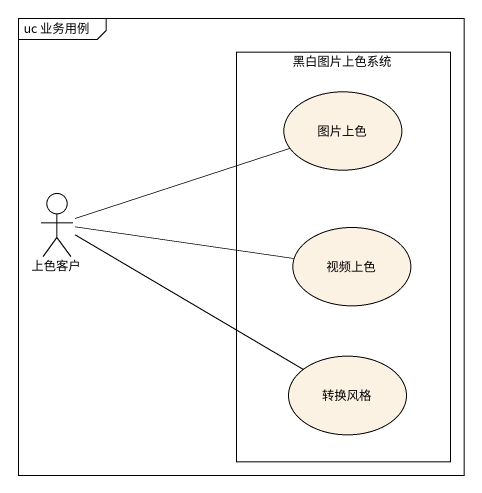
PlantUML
@startuml
mainframe uc 业务用例
rectangle 黑白图片上色系统 {
  usecase 图片上色
  usecase 视频上色
  usecase 转换风格
}
actor 上色客户
上色客户 -right- 图片上色
上色客户 -right- 视频上色
上色客户 -right- 转换风格
@enduml
